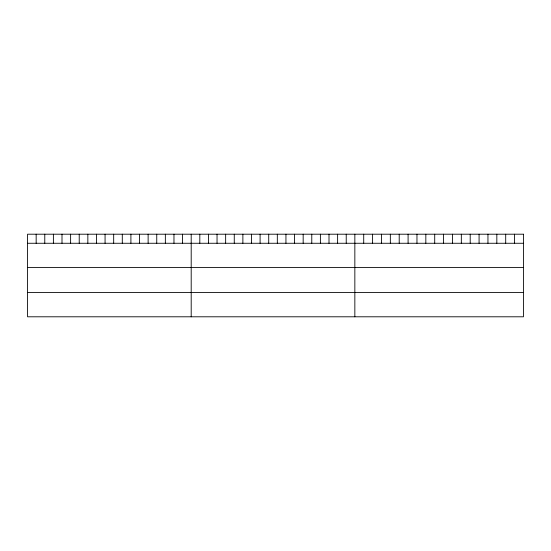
<?xml version="1.0" encoding="UTF-8"?>
<svg xmlns="http://www.w3.org/2000/svg" width="551" height="551" viewBox="0 0 551 551"><rect width="100%" height="100%" fill="white"/><g stroke="black" fill="none" stroke-linecap="round" stroke-linejoin="round"><path stroke-width="0.83" d="M27.55 243.266L523.45 243.266M27.55 267.531L523.45 267.531M27.55 292.533L523.45 292.533M514.579 234.203L514.579 243.266M505.701 234.203L505.701 243.266M496.83 234.203L496.83 243.266M487.952 234.203L487.952 243.266M479.081 234.203L479.081 243.266M470.203 234.203L470.203 243.266M461.332 234.203L461.332 243.266M452.461 234.203L452.461 243.266M443.583 234.203L443.583 243.266M434.711 234.203L434.711 243.266M425.833 234.203L425.833 243.266M416.962 234.203L416.962 243.266M408.091 234.203L408.091 243.266M399.213 234.203L399.213 243.266M390.342 234.203L390.342 243.266M381.464 234.203L381.464 243.266M372.593 234.203L372.593 243.266M363.715 234.203L363.715 243.266M354.844 234.203L354.844 316.797M346.228 234.203L346.228 243.266M337.618 234.203L337.618 243.266M329.002 234.203L329.002 243.266M320.393 234.203L320.393 243.266M311.776 234.203L311.776 243.266M303.167 234.203L303.167 243.266M294.551 234.203L294.551 243.266M285.941 234.203L285.941 243.266M277.325 234.203L277.325 243.266M268.716 234.203L268.716 243.266M260.1 234.203L260.1 243.266M251.49 234.203L251.49 243.266M242.874 234.203L242.874 243.266M234.265 234.203L234.265 243.266M225.648 234.203L225.648 243.266M217.039 234.203L217.039 243.266M208.423 234.203L208.423 243.266M199.813 234.203L199.813 243.266M191.197 234.203L191.197 316.797M182.581 234.203L182.581 243.266M173.971 234.203L173.971 243.266M165.355 234.203L165.355 243.266M156.746 234.203L156.746 243.266M148.129 234.203L148.129 243.266M139.52 234.203L139.52 243.266M130.904 234.203L130.904 243.266M122.294 234.203L122.294 243.266M113.678 234.203L113.678 243.266M105.069 234.203L105.069 243.266M96.453 234.203L96.453 243.266M87.843 234.203L87.843 243.266M79.227 234.203L79.227 243.266M70.618 234.203L70.618 243.266M62.001 234.203L62.001 243.266M53.392 234.203L53.392 243.266M44.776 234.203L44.776 243.266M36.166 234.203L36.166 243.266M523.45 234.203L27.55 234.203L27.55 316.797L523.45 316.797L523.45 234.203"/></g></svg>
